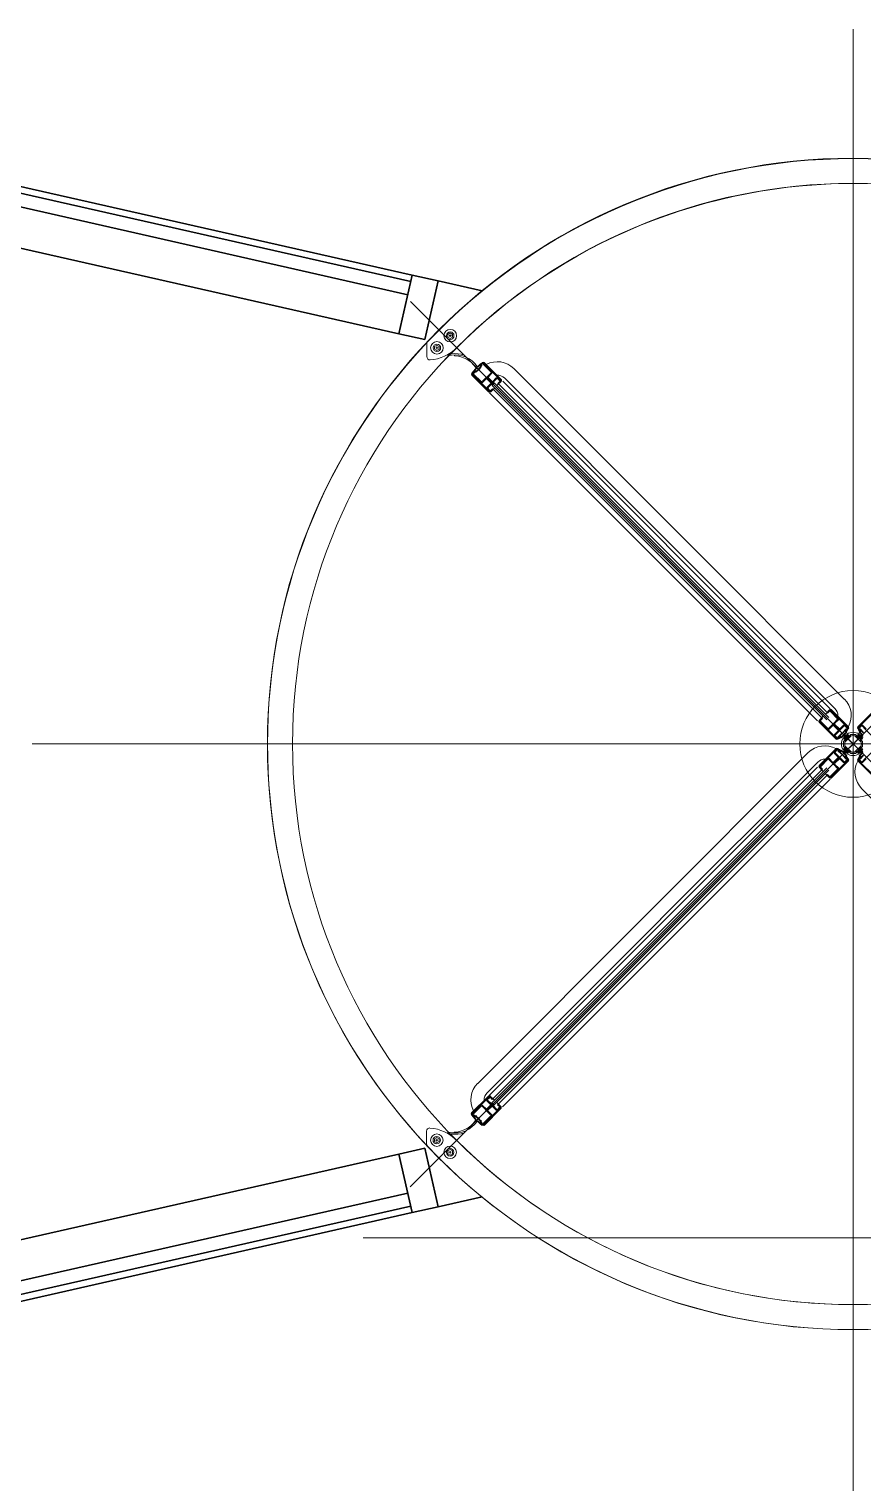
# Model space of a CAD drawing. Header units: inches. Extents: x -399 to 3145, y -842 to 1753.
# Drawn here: x 2395.3 to 2457.8, y -217.4 to -108.4 of the extents above; entities that cross this region are included whole.
import ezdxf

# ---------------------------------------------------------------- set-up
doc = ezdxf.new("R2010")
doc.units = ezdxf.units.IN
doc.header["$MEASUREMENT"] = 0
doc.linetypes.add('IMPORT-DGN Style 4 _2_', pattern=[256.963558, 128.401528, -64.200764, 0.160502, -64.200764])
for name, color, linetype, lineweight in [('Level 10', 7, 'Continuous', 9), ('Level 16', 7, 'Continuous', 9), ('Level 25', 7, 'Continuous', 9)]:
    doc.layers.add(name, color=color, linetype=linetype, lineweight=lineweight)

# ---------------------------------------------------------------- blocks, each defined once
blk = doc.blocks.new('1st-Floor-WCB_dwg_CEFAST-825243-Level 1')
at = {"layer": 'Level 25'}
for p, q in [((-0.55, 0), (0.55, 0)), ((0, -0.55), (0, 0.55))]:
    blk.add_line(p, q, dxfattribs=at)
at = {"layer": 'Level 25', "flags": 128}
blk.add_lwpolyline([(-0.62, -1.08), (0.62, -1.08), (1.25, 0), (0.62, 1.08), (-0.62, 1.08), (-1.25, 0)], close=True, dxfattribs=at)
at = {"layer": 'Level 25'}
for radius in [2.86, 1.71]:
    blk.add_circle((0, 0), radius, dxfattribs=at)
blk = doc.blocks.new('1st-Floor-WCB_dwg_CEFAST-825242-Level 1')
at = {"layer": 'Level 25'}
for p, q in [((-0.55, 0), (0.55, 0)), ((0, -0.55), (0, 0.55))]:
    blk.add_line(p, q, dxfattribs=at)
at = {"layer": 'Level 25', "flags": 128}
blk.add_lwpolyline([(-0.62, -1.08), (0.62, -1.08), (1.25, 0), (0.62, 1.08), (-0.62, 1.08), (-1.25, 0)], close=True, dxfattribs=at)
at = {"layer": 'Level 25'}
for radius in [2.86, 1.71]:
    blk.add_circle((0, 0), radius, dxfattribs=at)

msp = doc.modelspace()

# ---------------------------------------------------------------- linework, layer by layer
at = {"layer": 'Level 10', "color": 40, "linetype": 'IMPORT-DGN Style 4 _2_'}
msp.add_line((3062.67, -199), (-398.93, -199), dxfattribs=at)
at = {"layer": 'Level 16', "color": 50, "lineweight": 30}
for p, q in [((2347.52, -109.55), (2424.03, -126.86)), ((2347.19, -111.01), (2423.7, -128.33)), ((2347.41, -110.04), (2423.92, -127.35)), ((2346.53, -113.94), (2423.03, -131.25)), ((2423.03, -131.25), (2424.03, -126.86)), ((2425.98, -127.3), (2424.03, -126.86)), ((2424.98, -131.69), (2425.98, -127.3)), ((2425.98, -127.3), (2429.26, -128.05)), ((2423.03, -131.25), (2424.98, -131.69)), ((2346.53, -210.03), (2423.03, -192.72)), ((2423.03, -192.72), (2424.98, -192.28)), ((2423.03, -192.72), (2424.03, -197.11)), ((2424.98, -192.28), (2425.98, -196.67)), ((2347.19, -212.96), (2423.7, -195.64)), ((2425.98, -196.67), (2429.26, -195.92)), ((2347.41, -213.93), (2423.92, -196.62)), ((2347.52, -214.42), (2424.03, -197.11)), ((2425.98, -196.67), (2424.03, -197.11))]:
    msp.add_line(p, q, dxfattribs=at)
msp.add_arc((2425.22, -192.03), 0.11, 181.0039, 221.4332, dxfattribs=at)
at = {"layer": 'Level 25', "color": 2, "lineweight": 13}
for p, q in [((2457.07, -108.43), (2457.07, -221.86)), ((2456.95, -161.87), (2423.91, -128.83)), ((2456.79, -162.27), (2490.19, -128.87)), ((2426.79, -131.39), (2426.97, -131.39)), ((2426.88, -131.48), (2426.88, -131.3)), ((2425.12, -132.97), (2425.12, -131.96)), ((2428.82, -133.83), (2428.85, -133.86)), ((2428.92, -133.73), (2428.95, -133.76)), ((2428.94, -133.95), (2428.95, -133.96)), ((2429.36, -133.53), (2429.4, -133.49)), ((2429.36, -133.52), (2429.4, -133.49)), ((2429.37, -133.51), (2429.39, -133.48)), ((2429.37, -133.5), (2429.39, -133.48)), ((2429.37, -133.49), (2429.38, -133.48)), ((2429.38, -133.47), (2429.38, -133.47)), ((2429.42, -133.42), (2430.69, -134.69)), ((2444.64, -146.85), (2431.65, -133.87)), ((2428.49, -134.21), (2428.68, -134.02)), ((2428.5, -134.35), (2429.77, -135.62)), ((2428.55, -134.3), (2428.56, -134.29)), ((2428.55, -134.3), (2428.55, -134.3)), ((2428.56, -134.31), (2428.59, -134.29)), ((2428.56, -134.31), (2428.58, -134.29)), ((2428.57, -134.32), (2428.61, -134.28)), ((2428.57, -134.32), (2428.6, -134.28)), ((2428.94, -134.01), (2428.95, -134.02)), ((2429.92, -134.2), (2429.28, -134.84)), ((2429.58, -134.64), (2429.3, -134.91)), ((2429.54, -134.58), (2429.66, -134.46)), ((2429.56, -134.57), (2429.65, -134.48)), ((2429.57, -134.56), (2429.64, -134.5)), ((2429.59, -134.56), (2429.64, -134.51)), ((2429.6, -134.56), (2429.64, -134.52)), ((2429.6, -134.56), (2429.64, -134.53)), ((2429.61, -134.56), (2429.64, -134.53)), ((2429.62, -134.56), (2429.64, -134.54)), ((2429.92, -134.94), (2429.62, -134.64)), ((2429.63, -134.57), (2429.64, -134.55)), ((2429.63, -134.57), (2429.65, -134.55)), ((2429.64, -134.57), (2429.65, -134.56)), ((2429.92, -134.98), (2429.64, -135.25)), ((2429.65, -134.57), (2429.65, -134.57)), ((2429.65, -134.58), (2429.66, -134.57)), ((2429.66, -134.58), (2429.66, -134.58)), ((2429.66, -134.58), (2429.66, -134.58)), ((2429.67, -134.59), (2429.97, -134.89)), ((2429.67, -134.59), (2429.67, -134.59)), ((2429.69, -135.3), (2429.97, -135.02)), ((2429.72, -134.5), (2430, -134.22)), ((2430.02, -134.84), (2429.72, -134.54)), ((2430.33, -134.56), (2430.06, -134.84)), ((2455.26, -160.01), (2430.18, -134.94)), ((2430.56, -134.75), (2430.42, -134.61)), ((2430.69, -134.82), (2430.43, -135.09)), ((2430.47, -134.56), (2430.62, -134.71)), ((2455.07, -159.59), (2430.51, -135.04)), ((2430.57, -134.75), (2430.61, -134.7)), ((2430.58, -134.75), (2430.62, -134.71)), ((2430.59, -134.74), (2430.62, -134.71)), ((2430.6, -134.74), (2430.63, -134.72)), ((2430.62, -134.74), (2430.63, -134.72)), ((2430.63, -134.73), (2430.64, -134.73)), ((2430.64, -134.73), (2430.64, -134.73)), ((2430.81, -134.8), (2455.36, -159.35)), ((2443.93, -147.56), (2430.94, -134.57)), ((2429.69, -135.34), (2429.83, -135.48)), ((2429.79, -135.53), (2429.83, -135.48)), ((2429.79, -135.54), (2429.83, -135.5)), ((2429.79, -135.54), (2429.83, -135.51)), ((2429.8, -135.55), (2429.82, -135.52)), ((2429.8, -135.55), (2429.82, -135.53)), ((2429.81, -135.55), (2429.82, -135.54)), ((2429.81, -135.56), (2429.81, -135.56)), ((2429.81, -135.67), (2454.4, -160.25)), ((2429.9, -135.62), (2430.16, -135.35)), ((2455.09, -160.19), (2430.01, -135.12)), ((2430.11, -135.44), (2454.67, -159.99)), ((2456.41, -158.63), (2444.64, -146.85)), ((2455.71, -159.33), (2443.93, -147.56)), ((2454.52, -160.23), (2454.78, -159.97)), ((2455.31, -159.44), (2455.05, -159.7)), ((2455.39, -159.54), (2455.42, -159.51)), ((2455.39, -159.55), (2455.42, -159.52)), ((2455.4, -159.51), (2455.41, -159.5)), ((2455.4, -159.5), (2455.41, -159.5)), ((2455.4, -159.53), (2455.41, -159.51)), ((2456.72, -160.71), (2455.44, -159.44)), ((2457.42, -160.71), (2458.7, -159.44)), ((2455.79, -161.64), (2454.52, -160.37)), ((2454.58, -160.33), (2454.59, -160.32)), ((2454.58, -160.33), (2454.58, -160.32)), ((2454.59, -160.34), (2454.63, -160.31)), ((2454.59, -160.34), (2454.62, -160.31)), ((2454.59, -160.34), (2454.6, -160.32)), ((2454.6, -160.35), (2454.65, -160.3)), ((2454.6, -160.35), (2454.64, -160.31)), ((2455.27, -160.89), (2455.55, -160.6)), ((2455.52, -160.54), (2455.62, -160.44)), ((2455.53, -160.53), (2455.61, -160.45)), ((2455.55, -160.53), (2455.61, -160.47)), ((2455.56, -160.53), (2455.61, -160.48)), ((2455.56, -160.49), (2455.57, -160.49)), ((2455.57, -160.53), (2455.61, -160.49)), ((2455.57, -160.53), (2455.61, -160.49)), ((2455.58, -160.53), (2455.61, -160.5)), ((2455.59, -160.53), (2455.61, -160.51)), ((2455.94, -160.96), (2455.59, -160.61)), ((2455.6, -160.53), (2455.61, -160.52)), ((2455.6, -160.54), (2455.61, -160.52)), ((2455.61, -160.54), (2455.62, -160.53)), ((2455.64, -160.56), (2455.99, -160.91)), ((2455.67, -161.27), (2455.94, -161)), ((2456.08, -160.86), (2456.36, -160.58)), ((2456.41, -161.24), (2456.55, -161.1)), ((2456.45, -160.64), (2456.59, -160.78)), ((2456.59, -160.77), (2456.64, -160.73)), ((2456.6, -160.77), (2456.64, -160.73)), ((2456.62, -160.77), (2456.65, -160.74)), ((2456.63, -160.77), (2456.65, -160.74)), ((2456.64, -160.76), (2456.66, -160.75)), ((2456.65, -160.76), (2456.66, -160.75)), ((2457.49, -160.76), (2457.48, -160.75)), ((2457.5, -160.76), (2457.48, -160.75)), ((2457.51, -160.77), (2457.49, -160.74)), ((2457.52, -160.77), (2457.49, -160.74)), ((2457.55, -160.77), (2457.5, -160.73)), ((2457.54, -160.77), (2457.5, -160.73)), ((2457.69, -160.64), (2457.55, -160.78)), ((2457.73, -161.24), (2457.59, -161.1)), ((2458.06, -160.86), (2457.78, -160.58)), ((2514.96, -161.99), (2395.56, -161.99)), ((2456.95, -162.1), (2423.88, -195.17)), ((2455.81, -161.56), (2455.86, -161.51)), ((2455.81, -161.56), (2455.86, -161.51)), ((2455.81, -161.56), (2455.85, -161.52)), ((2455.82, -161.57), (2455.85, -161.54)), ((2455.82, -161.57), (2455.85, -161.55)), ((2455.83, -161.58), (2455.84, -161.56)), ((2455.83, -161.58), (2455.84, -161.57)), ((2455.92, -161.64), (2456.11, -161.45)), ((2456.09, -161.37), (2456.23, -161.23)), ((2456.32, -161.33), (2456.33, -161.34)), ((2456.32, -161.38), (2456.33, -161.4)), ((2456.43, -161.25), (2456.33, -161.35)), ((2456.41, -161.24), (2456.43, -161.25)), ((2456.93, -161.38), (2456.46, -161.85)), ((2456.93, -162.59), (2456.46, -162.12)), ((2456.47, -161.24), (2456.48, -161.25)), ((2456.79, -161.7), (2490.22, -195.13)), ((2457.21, -161.38), (2457.68, -161.85)), ((2457.21, -162.59), (2457.68, -162.12)), ((2457.67, -161.24), (2457.66, -161.25)), ((2457.73, -161.24), (2457.71, -161.25)), ((2457.71, -161.25), (2457.8, -161.35)), ((2453.71, -162.64), (2441.94, -174.42)), ((2454.42, -163.35), (2442.64, -175.12)), ((2455.79, -162.33), (2454.52, -163.6)), ((2455.27, -163.08), (2455.55, -163.37)), ((2456.72, -163.26), (2455.44, -164.53)), ((2455.94, -163.01), (2455.59, -163.36)), ((2455.64, -163.41), (2455.99, -163.06)), ((2455.67, -162.7), (2455.94, -162.97)), ((2455.81, -162.41), (2455.86, -162.46)), ((2455.81, -162.41), (2455.85, -162.45)), ((2455.81, -162.41), (2455.86, -162.46)), ((2455.82, -162.4), (2455.85, -162.44)), ((2455.82, -162.4), (2455.85, -162.42)), ((2455.83, -162.39), (2455.84, -162.4)), ((2455.83, -162.4), (2455.84, -162.41)), ((2455.92, -162.33), (2456.11, -162.52)), ((2456.08, -163.11), (2456.36, -163.39)), ((2456.09, -162.6), (2456.23, -162.74)), ((2456.32, -162.59), (2456.33, -162.57)), ((2456.32, -162.64), (2456.33, -162.63)), ((2456.43, -162.72), (2456.33, -162.63)), ((2456.41, -162.73), (2456.43, -162.72)), ((2456.41, -162.73), (2456.55, -162.87)), ((2456.45, -163.33), (2456.59, -163.19)), ((2456.47, -162.73), (2456.48, -162.72)), ((2456.59, -163.2), (2456.64, -163.24)), ((2456.6, -163.2), (2456.64, -163.24)), ((2456.62, -163.2), (2456.65, -163.23)), ((2456.63, -163.21), (2456.65, -163.23)), ((2456.64, -163.21), (2456.66, -163.22)), ((2456.65, -163.21), (2456.66, -163.22)), ((2457.42, -163.26), (2458.7, -164.53)), ((2457.49, -163.21), (2457.48, -163.22)), ((2457.5, -163.21), (2457.48, -163.22)), ((2457.52, -163.2), (2457.49, -163.23)), ((2457.51, -163.21), (2457.49, -163.23)), ((2457.55, -163.2), (2457.5, -163.24)), ((2457.54, -163.2), (2457.5, -163.24)), ((2457.69, -163.33), (2457.55, -163.19)), ((2457.73, -162.73), (2457.59, -162.87)), ((2457.67, -162.73), (2457.66, -162.72)), ((2457.71, -162.72), (2457.8, -162.63)), ((2457.73, -162.73), (2457.71, -162.72)), ((2458.06, -163.11), (2457.78, -163.39)), ((2429.79, -188.32), (2454.4, -163.72)), ((2455.09, -163.79), (2429.99, -188.87)), ((2430.09, -188.55), (2454.67, -163.98)), ((2455.26, -163.96), (2430.17, -189.04)), ((2455.07, -164.38), (2430.49, -188.95)), ((2454.52, -163.74), (2454.78, -164)), ((2454.58, -163.64), (2454.59, -163.65)), ((2454.58, -163.64), (2454.58, -163.65)), ((2454.59, -163.63), (2454.63, -163.66)), ((2454.59, -163.63), (2454.62, -163.66)), ((2454.59, -163.64), (2454.6, -163.65)), ((2454.6, -163.62), (2454.65, -163.67)), ((2454.6, -163.62), (2454.64, -163.66)), ((2455.31, -164.53), (2455.05, -164.27)), ((2455.39, -164.42), (2455.42, -164.45)), ((2455.39, -164.43), (2455.42, -164.46)), ((2455.4, -164.44), (2455.41, -164.46)), ((2455.4, -164.46), (2455.41, -164.47)), ((2455.4, -164.47), (2455.41, -164.47)), ((2455.52, -163.43), (2455.62, -163.53)), ((2455.53, -163.44), (2455.61, -163.52)), ((2455.55, -163.44), (2455.61, -163.5)), ((2455.56, -163.44), (2455.61, -163.49)), ((2455.56, -163.49), (2455.57, -163.48)), ((2455.57, -163.44), (2455.61, -163.48)), ((2455.57, -163.44), (2455.61, -163.48)), ((2455.58, -163.44), (2455.61, -163.47)), ((2455.59, -163.44), (2455.61, -163.46)), ((2455.6, -163.44), (2455.61, -163.45)), ((2455.6, -163.44), (2455.61, -163.45)), ((2455.61, -163.43), (2455.62, -163.44)), ((2430.79, -189.18), (2455.36, -164.62)), ((2457.73, -165.35), (2469.5, -177.12)), ((2441.94, -174.42), (2428.94, -187.42)), ((2442.65, -175.12), (2429.64, -188.13)), ((2428.48, -189.64), (2429.75, -188.37)), ((2429.77, -188.45), (2429.82, -188.5)), ((2429.78, -188.44), (2429.81, -188.48)), ((2429.78, -188.44), (2429.81, -188.47)), ((2429.78, -188.45), (2429.82, -188.49)), ((2429.79, -188.43), (2429.8, -188.44)), ((2429.79, -188.44), (2429.81, -188.45)), ((2429.8, -188.43), (2429.8, -188.43)), ((2429.88, -188.37), (2430.15, -188.63)), ((2429.9, -189.79), (2429.26, -189.14)), ((2429.56, -189.34), (2429.29, -189.07)), ((2429.41, -190.57), (2430.68, -189.3)), ((2429.53, -189.41), (2429.64, -189.52)), ((2429.55, -189.42), (2429.63, -189.5)), ((2429.56, -189.42), (2429.63, -189.49)), ((2429.57, -189.42), (2429.63, -189.48)), ((2429.58, -189.42), (2429.63, -189.47)), ((2429.59, -189.42), (2429.63, -189.46)), ((2429.6, -189.42), (2429.63, -189.45)), ((2429.9, -189.05), (2429.61, -189.34)), ((2429.61, -189.42), (2429.63, -189.44)), ((2429.61, -189.42), (2429.63, -189.44)), ((2429.62, -189.42), (2429.63, -189.43)), ((2429.9, -189.01), (2429.63, -188.73)), ((2429.63, -189.41), (2429.64, -189.42)), ((2429.63, -189.42), (2429.63, -189.42)), ((2429.64, -189.41), (2429.64, -189.41)), ((2429.64, -189.41), (2429.64, -189.41)), ((2429.65, -189.4), (2429.96, -189.09)), ((2429.65, -189.4), (2429.65, -189.4)), ((2429.65, -189.4), (2429.65, -189.4)), ((2429.68, -188.64), (2429.82, -188.5)), ((2429.68, -188.68), (2429.96, -188.96)), ((2430, -189.15), (2429.7, -189.44)), ((2429.7, -189.49), (2429.98, -189.76)), ((2430.32, -189.42), (2430.04, -189.15)), ((2430.55, -189.23), (2430.41, -189.37)), ((2430.68, -189.16), (2430.42, -188.9)), ((2430.45, -189.43), (2430.6, -189.27)), ((2430.55, -189.24), (2430.6, -189.28)), ((2430.57, -189.24), (2430.6, -189.28)), ((2430.58, -189.24), (2430.61, -189.27)), ((2430.59, -189.25), (2430.61, -189.27)), ((2430.6, -189.25), (2430.62, -189.26)), ((2430.61, -189.25), (2430.62, -189.26)), ((2430.63, -189.25), (2430.63, -189.26)), ((2428.48, -189.77), (2428.67, -189.96)), ((2428.53, -189.69), (2428.54, -189.69)), ((2428.54, -189.68), (2428.56, -189.69)), ((2428.54, -189.68), (2428.55, -189.69)), ((2428.55, -189.67), (2428.59, -189.7)), ((2428.55, -189.67), (2428.57, -189.7)), ((2428.56, -189.66), (2428.6, -189.71)), ((2428.8, -190.15), (2428.83, -190.12)), ((2428.91, -190.25), (2428.94, -190.22)), ((2428.93, -189.98), (2428.94, -189.97)), ((2428.93, -190.04), (2428.94, -190.02)), ((2429.34, -190.45), (2429.39, -190.49)), ((2429.35, -190.46), (2429.38, -190.5)), ((2429.35, -190.48), (2429.38, -190.5)), ((2429.35, -190.49), (2429.37, -190.51)), ((2429.36, -190.5), (2429.37, -190.51)), ((2429.36, -190.51), (2429.36, -190.51)), ((2425.11, -191.01), (2425.11, -192.03)), ((2426.78, -192.59), (2426.96, -192.59)), ((2426.87, -192.5), (2426.87, -192.68))]:
    msp.add_line(p, q, dxfattribs=at)
at = {"layer": 'Level 25', "color": 2, "lineweight": 13, "flags": 128}
for points in [[(2427.94, -132.96), (2427.95, -132.85), (2427.71, -132.79), (2427.47, -132.75), (2427.23, -132.74), (2426.98, -132.77), (2426.72, -132.83), (2426.71, -132.92), (2426.98, -132.86), (2427.25, -132.84), (2427.53, -132.86), (2427.79, -132.91), (2428.05, -133.01), (2428.3, -133.13), (2428.52, -133.29), (2428.72, -133.48), (2428.92, -133.73), (2429.18, -133.48), (2429.2, -133.5)], [(2428.81, -133.82), (2428.62, -133.58), (2428.44, -133.39), (2428.23, -133.23), (2428, -133.1), (2427.75, -133), (2427.49, -132.94), (2427.23, -132.91), (2427.19, -132.9), (2427.19, -132.86), (2427.21, -132.85)], [(2428.58, -134.12), (2428.56, -134.1), (2428.82, -133.83)], [(2428.94, -133.95), (2428.8, -134.09), (2428.71, -134), (2428.85, -133.86)], [(2428.95, -134.02), (2429.1, -133.88), (2429.09, -133.86), (2429.22, -133.72), (2429.18, -133.68), (2429.28, -133.58), (2429.25, -133.55)], [(2428.95, -133.76), (2429.08, -133.63), (2429.17, -133.72), (2429.03, -133.86), (2429.04, -133.87), (2428.95, -133.96)], [(2429.29, -133.42), (2429.1, -133.6), (2429.15, -133.65), (2429.33, -133.47)], [(2429.94, -134.13), (2429.36, -133.55), (2429.38, -133.47), (2430.64, -134.73), (2430.56, -134.75), (2430.61, -134.71)], [(2429.36, -133.55), (2429.4, -133.5), (2429.36, -133.55)], [(2428.55, -134.26), (2428.73, -134.07), (2428.68, -134.02)], [(2429.21, -134.86), (2428.63, -134.28), (2428.55, -134.3), (2429.81, -135.56), (2429.83, -135.48), (2429.78, -135.53)], [(2428.63, -134.28), (2428.58, -134.33), (2428.63, -134.28)], [(2428.63, -134.17), (2428.66, -134.2), (2428.76, -134.1), (2428.8, -134.14), (2428.94, -134)], [(2430.12, -134.87), (2430.01, -135.11), (2430.19, -134.94), (2429.95, -135.05)], [(2429.97, -135.03), (2430.1, -134.89), (2430.38, -134.61)], [(2430.09, -134.9), (2429.98, -135.01), (2430.07, -134.91), (2429.99, -135), (2430.06, -134.91), (2429.99, -134.99), (2430.05, -134.92), (2429.99, -134.97), (2430.03, -134.92), (2429.99, -134.96), (2430.02, -134.92), (2430, -134.94), (2430.01, -134.92), (2429.99, -134.93), (2430, -134.91), (2429.99, -134.92), (2429.99, -134.91), (2429.99, -134.91), (2429.98, -134.9), (2429.98, -134.9)], [(2430.5, -135.02), (2430.45, -134.97), (2430.64, -134.78)], [(2429.85, -135.56), (2430.05, -135.37), (2430.1, -135.42)], [(2454.72, -160.03), (2454.77, -160.08), (2454.57, -160.28)], [(2455.36, -159.49), (2455.16, -159.69), (2455.11, -159.64)], [(2455.4, -159.49), (2455.38, -159.57), (2455.91, -160.1)], [(2455.38, -159.57), (2455.43, -159.52), (2455.39, -159.56)], [(2456.64, -160.73), (2456.59, -160.78), (2456.66, -160.76), (2455.4, -159.49)], [(2458.74, -159.49), (2457.48, -160.76), (2457.55, -160.78), (2457.5, -160.73)], [(2455.84, -161.58), (2454.57, -160.32), (2454.65, -160.3), (2455.18, -160.83)], [(2455.91, -160.14), (2455.64, -160.42), (2455.22, -160.83)], [(2456.04, -160.86), (2455.71, -160.53), (2455.69, -160.49), (2455.71, -160.44), (2455.97, -160.19)], [(2455.72, -161.32), (2455.99, -161.05), (2456.13, -160.91), (2456.4, -160.64)], [(2455.96, -161.5), (2455.93, -161.47), (2456.2, -161.21), (2456.23, -161.23)], [(2456.11, -160.92), (2456, -161.04), (2456.1, -160.93), (2456.01, -161.02), (2456.1, -160.94), (2456.01, -161.01), (2456.09, -160.94), (2456.02, -161), (2456.08, -160.94), (2456.02, -160.99), (2456.07, -160.94), (2456.02, -160.98), (2456.06, -160.94), (2456.02, -160.97), (2456.04, -160.94), (2456.02, -160.96), (2456.04, -160.94), (2456.02, -160.95), (2456.03, -160.94), (2456.02, -160.94), (2456.02, -160.93), (2456.01, -160.93), (2456.01, -160.93), (2456, -160.93)], [(2456.55, -161.1), (2456.45, -161.01), (2456.32, -161.15), (2456.29, -161.12), (2456.55, -160.85), (2456.58, -160.88)], [(2456.47, -161.24), (2456.61, -161.1), (2456.56, -161.05), (2456.66, -160.95), (2456.63, -160.93)], [(2456.66, -160.8), (2456.48, -160.98), (2456.53, -161.03), (2456.72, -160.84)], [(2457.42, -160.84), (2457.61, -161.03), (2457.66, -160.98), (2457.48, -160.8)], [(2457.67, -161.24), (2457.53, -161.1), (2457.58, -161.05), (2457.48, -160.95), (2457.51, -160.93)], [(2457.59, -161.1), (2457.69, -161.01), (2457.82, -161.15), (2457.85, -161.12), (2457.59, -160.85), (2457.56, -160.88)], [(2457.74, -160.64), (2458.01, -160.91), (2458.15, -161.05), (2458.42, -161.32)], [(2455.72, -161.37), (2455.86, -161.51), (2455.84, -161.58)], [(2456.11, -161.45), (2456.06, -161.4), (2455.88, -161.58)], [(2456.01, -161.55), (2456.04, -161.58), (2456.14, -161.48), (2456.18, -161.52), (2456.32, -161.38)], [(2456.09, -161.37), (2456.18, -161.47), (2456.32, -161.33)], [(2456.57, -161.49), (2456.45, -161.62), (2456.41, -161.63), (2456.38, -161.62), (2456.36, -161.59), (2456.38, -161.62), (2456.36, -161.59), (2456.36, -161.53), (2456.35, -161.51), (2456.33, -161.52), (2456.35, -161.51), (2456.36, -161.53), (2456.36, -161.59), (2456.36, -161.53), (2456.35, -161.51)], [(2456.35, -161.51), (2456.33, -161.52), (2456.35, -161.51), (2456.36, -161.53), (2456.36, -161.59), (2456.38, -161.62), (2456.41, -161.63), (2456.45, -161.62), (2456.57, -161.49), (2456.45, -161.62), (2456.41, -161.63), (2456.38, -161.62), (2456.41, -161.63)], [(2456.41, -161.63), (2456.45, -161.62), (2456.57, -161.49), (2456.7, -161.36), (2456.72, -161.33), (2456.7, -161.29), (2456.67, -161.28), (2456.7, -161.29)], [(2456.42, -161.31), (2456.46, -161.37), (2456.52, -161.41), (2456.59, -161.43), (2456.52, -161.41), (2456.46, -161.37), (2456.42, -161.31)], [(2456.7, -161.29), (2456.72, -161.33), (2456.7, -161.36), (2456.57, -161.49)], [(2455.84, -162.39), (2454.57, -163.65), (2454.65, -163.67), (2455.18, -163.14)], [(2455.91, -163.83), (2455.64, -163.55), (2455.22, -163.14)], [(2456.64, -163.24), (2456.59, -163.19), (2456.66, -163.22), (2455.4, -164.48)], [(2456.04, -163.11), (2455.71, -163.44), (2455.69, -163.48), (2455.71, -163.53), (2455.97, -163.78)], [(2455.72, -162.6), (2455.86, -162.46), (2455.84, -162.39)], [(2455.72, -162.65), (2455.99, -162.92), (2456.13, -163.06), (2456.4, -163.33)], [(2456.11, -162.52), (2456.06, -162.57), (2455.88, -162.39)], [(2455.96, -162.47), (2455.93, -162.5), (2456.2, -162.76), (2456.23, -162.74)], [(2456.11, -163.05), (2456, -162.94), (2456.1, -163.04), (2456.01, -162.95), (2456.1, -163.04), (2456.01, -162.96), (2456.09, -163.04), (2456.02, -162.97), (2456.08, -163.03), (2456.02, -162.98), (2456.07, -163.03), (2456.02, -162.99), (2456.06, -163.03), (2456.02, -163), (2456.04, -163.03), (2456.02, -163.01), (2456.04, -163.03), (2456.02, -163.02), (2456.03, -163.03), (2456.02, -163.03), (2456.02, -163.04), (2456.01, -163.04), (2456.01, -163.04), (2456, -163.05)], [(2456.01, -162.42), (2456.04, -162.4), (2456.14, -162.49), (2456.18, -162.45), (2456.32, -162.59)], [(2456.09, -162.6), (2456.18, -162.5), (2456.32, -162.64)], [(2456.55, -162.87), (2456.45, -162.96), (2456.32, -162.83), (2456.29, -162.85), (2456.55, -163.12), (2456.58, -163.09)], [(2456.42, -162.66), (2456.46, -162.6), (2456.52, -162.56), (2456.59, -162.54), (2456.52, -162.56), (2456.46, -162.6), (2456.42, -162.66)], [(2456.47, -162.73), (2456.61, -162.87), (2456.56, -162.92), (2456.66, -163.02), (2456.63, -163.04)], [(2456.66, -163.17), (2456.48, -162.99), (2456.53, -162.94), (2456.72, -163.13)], [(2457.42, -163.13), (2457.61, -162.94), (2457.66, -162.99), (2457.48, -163.17)], [(2457.67, -162.73), (2457.53, -162.87), (2457.58, -162.92), (2457.48, -163.02), (2457.51, -163.04)], [(2458.74, -164.48), (2457.48, -163.22), (2457.55, -163.19), (2457.5, -163.24)], [(2457.72, -162.66), (2457.68, -162.6), (2457.62, -162.56), (2457.55, -162.54), (2457.62, -162.56), (2457.68, -162.6), (2457.72, -162.66)], [(2457.59, -162.87), (2457.69, -162.96), (2457.82, -162.83), (2457.85, -162.85), (2457.59, -163.12), (2457.56, -163.09)], [(2457.74, -163.33), (2458.01, -163.06), (2458.15, -162.92), (2458.42, -162.65)], [(2454.72, -163.94), (2454.77, -163.89), (2454.57, -163.69)], [(2455.36, -164.48), (2455.16, -164.28), (2455.11, -164.33)], [(2455.4, -164.48), (2455.38, -164.4), (2455.91, -163.87)], [(2455.38, -164.4), (2455.43, -164.45), (2455.39, -164.41)], [(2429.2, -189.12), (2428.61, -189.71), (2428.53, -189.69), (2429.8, -188.42), (2429.82, -188.5), (2429.77, -188.45)], [(2429.84, -188.42), (2430.03, -188.62), (2430.08, -188.57)], [(2429.93, -189.85), (2429.34, -190.44), (2429.36, -190.52), (2430.63, -189.25), (2430.55, -189.23), (2430.6, -189.28)], [(2430.11, -189.12), (2430, -188.87), (2430.18, -189.05), (2429.93, -188.94)], [(2429.95, -188.96), (2430.09, -189.09), (2430.37, -189.37)], [(2430.07, -189.08), (2429.97, -188.97), (2430.06, -189.08), (2429.97, -188.99), (2430.05, -189.07), (2429.97, -189), (2430.03, -189.07), (2429.98, -189.01), (2430.02, -189.07), (2429.98, -189.03), (2430.01, -189.07), (2429.98, -189.04), (2430, -189.07), (2429.98, -189.06), (2429.99, -189.07), (2429.98, -189.07), (2429.98, -189.08), (2429.97, -189.08), (2429.97, -189.08), (2429.97, -189.08)], [(2430.48, -188.97), (2430.43, -189.02), (2430.63, -189.21)], [(2427.93, -191.02), (2427.94, -191.13), (2427.7, -191.2), (2427.46, -191.23), (2427.21, -191.24), (2426.97, -191.22), (2426.7, -191.16), (2426.7, -191.06), (2426.96, -191.12), (2427.24, -191.14), (2427.51, -191.13), (2427.78, -191.07), (2428.04, -190.98), (2428.28, -190.85), (2428.5, -190.69), (2428.7, -190.5), (2428.91, -190.25), (2429.16, -190.51), (2429.19, -190.48)], [(2428.8, -190.16), (2428.61, -190.41), (2428.42, -190.6), (2428.21, -190.76), (2427.98, -190.89), (2427.73, -190.99), (2427.48, -191.05), (2427.21, -191.07), (2427.18, -191.09), (2427.17, -191.12), (2427.2, -191.14)], [(2428.53, -189.73), (2428.72, -189.91), (2428.67, -189.96)], [(2428.57, -189.86), (2428.54, -189.89), (2428.8, -190.15)], [(2428.61, -189.71), (2428.56, -189.66), (2428.61, -189.71)], [(2428.62, -189.81), (2428.65, -189.79), (2428.74, -189.88), (2428.79, -189.84), (2428.92, -189.98)], [(2428.92, -190.04), (2428.79, -189.9), (2428.7, -189.99), (2428.83, -190.12)], [(2428.94, -189.97), (2429.08, -190.11), (2429.07, -190.12), (2429.21, -190.26), (2429.17, -190.31), (2429.26, -190.41), (2429.24, -190.43)], [(2428.94, -190.22), (2429.06, -190.35), (2429.15, -190.26), (2429.01, -190.12), (2429.03, -190.11), (2428.94, -190.02)], [(2429.27, -190.57), (2429.09, -190.38), (2429.14, -190.34), (2429.32, -190.52)], [(2429.34, -190.44), (2429.39, -190.49), (2429.34, -190.44)]]:
    msp.add_lwpolyline(points, dxfattribs=at)
for points in [[(2456.33, -161.4), (2456.48, -161.25)], [(2456.45, -161.48), (2456.47, -161.56), (2456.45, -161.48), (2456.4, -161.43), (2456.34, -161.39), (2456.4, -161.43)], [(2456.34, -161.39), (2456.41, -161.43), (2456.45, -161.48), (2456.47, -161.55), (2456.45, -161.48), (2456.41, -161.43)], [(2456.36, -161.81), (2456.62, -161.54), (2456.89, -161.27), (2456.36, -161.81), (2456.36, -162.17), (2456.36, -161.81), (2456.36, -162.17), (2456.89, -162.7), (2456.62, -162.43), (2456.36, -162.17)], [(2457.25, -161.27), (2456.89, -161.27), (2456.36, -161.81), (2456.62, -161.54), (2456.89, -161.27), (2457.25, -161.27), (2457.78, -161.81), (2457.52, -161.54), (2457.25, -161.27), (2456.89, -161.27)], [(2456.46, -161.47), (2456.48, -161.54), (2456.46, -161.47), (2456.42, -161.41), (2456.36, -161.37), (2456.42, -161.41)], [(2456.36, -161.37), (2456.42, -161.41), (2456.46, -161.47), (2456.48, -161.54), (2456.46, -161.47), (2456.42, -161.41)], [(2456.89, -162.7), (2457.25, -162.7), (2457.52, -162.43), (2457.78, -162.17), (2457.25, -162.7), (2456.89, -162.7), (2457.25, -162.7), (2456.89, -162.7), (2456.62, -162.43), (2456.36, -162.17)], [(2456.48, -161.45), (2456.5, -161.52), (2456.48, -161.45), (2456.44, -161.39), (2456.38, -161.35), (2456.44, -161.39)], [(2456.38, -161.35), (2456.44, -161.39), (2456.48, -161.45), (2456.5, -161.52), (2456.48, -161.45), (2456.44, -161.39)], [(2456.62, -161.32), (2456.57, -161.36), (2456.62, -161.32), (2456.65, -161.31), (2456.67, -161.33), (2456.66, -161.36), (2456.55, -161.47), (2456.44, -161.58), (2456.41, -161.59), (2456.39, -161.56), (2456.4, -161.53), (2456.45, -161.49), (2456.4, -161.53), (2456.39, -161.56), (2456.41, -161.59), (2456.44, -161.58), (2456.55, -161.47), (2456.66, -161.36), (2456.67, -161.33), (2456.65, -161.31)], [(2456.46, -161.37), (2456.5, -161.43), (2456.52, -161.5), (2456.5, -161.43), (2456.46, -161.37), (2456.39, -161.34)], [(2456.39, -161.34), (2456.46, -161.37), (2456.5, -161.43), (2456.52, -161.5), (2456.5, -161.43), (2456.46, -161.37)], [(2456.4, -161.53), (2456.39, -161.56), (2456.41, -161.59), (2456.44, -161.58), (2456.55, -161.47), (2456.44, -161.58), (2456.41, -161.59), (2456.39, -161.56)], [(2456.45, -161.49), (2456.4, -161.53)], [(2456.46, -161.37), (2456.52, -161.42), (2456.59, -161.43), (2456.52, -161.42), (2456.46, -161.37), (2456.42, -161.31)], [(2456.47, -161.36), (2456.53, -161.4), (2456.6, -161.42), (2456.53, -161.4), (2456.47, -161.36), (2456.44, -161.29)], [(2456.44, -161.29), (2456.47, -161.36), (2456.53, -161.4), (2456.6, -161.42), (2456.53, -161.4), (2456.47, -161.36)], [(2456.49, -161.34), (2456.55, -161.38), (2456.62, -161.4), (2456.55, -161.38), (2456.49, -161.34), (2456.46, -161.27)], [(2456.46, -161.27), (2456.5, -161.34), (2456.55, -161.38), (2456.63, -161.4), (2456.55, -161.38), (2456.5, -161.34)], [(2456.51, -161.32), (2456.57, -161.36), (2456.64, -161.38), (2456.57, -161.36), (2456.51, -161.32), (2456.47, -161.26)], [(2456.47, -161.26), (2456.51, -161.32), (2456.57, -161.36), (2456.64, -161.38), (2456.57, -161.36), (2456.51, -161.32)], [(2456.62, -161.31), (2456.65, -161.31), (2456.67, -161.33), (2456.66, -161.36), (2456.55, -161.47), (2456.66, -161.36), (2456.67, -161.33), (2456.65, -161.31)], [(2456.72, -161.33), (2456.7, -161.29), (2456.67, -161.28), (2456.61, -161.27), (2456.6, -161.26), (2456.61, -161.27), (2456.67, -161.28), (2456.7, -161.29), (2456.72, -161.33), (2456.7, -161.36), (2456.57, -161.49), (2456.7, -161.36)], [(2456.57, -161.36), (2456.62, -161.31)], [(2456.57, -161.48), (2456.94, -161.86), (2456.57, -161.48), (2456.94, -161.86)], [(2456.57, -162.49), (2456.94, -162.11), (2456.57, -162.49), (2456.94, -162.11)], [(2456.6, -161.26), (2456.61, -161.24), (2456.6, -161.26), (2456.61, -161.27), (2456.67, -161.28), (2456.61, -161.27), (2456.6, -161.26), (2456.61, -161.24)], [(2457.13, -161.92), (2457.01, -162.05), (2457.13, -161.92), (2457.01, -162.05)], [(2457.13, -162.05), (2457.01, -161.92), (2457.13, -162.05), (2457.01, -161.92)], [(2457.57, -161.48), (2457.2, -161.86), (2457.57, -161.48), (2457.2, -161.86)], [(2457.57, -162.49), (2457.2, -162.11), (2457.57, -162.49), (2457.2, -162.11)], [(2457.78, -161.81), (2457.25, -161.27), (2457.52, -161.54), (2457.78, -161.81), (2457.78, -162.17)], [(2457.78, -162.17), (2457.25, -162.7), (2457.52, -162.43), (2457.78, -162.17), (2457.78, -161.81)], [(2457.76, -161.62), (2457.78, -161.59), (2457.76, -161.62), (2457.73, -161.63), (2457.69, -161.62), (2457.56, -161.49), (2457.44, -161.36), (2457.42, -161.33), (2457.43, -161.29), (2457.47, -161.28), (2457.43, -161.29), (2457.42, -161.33), (2457.44, -161.36), (2457.42, -161.33), (2457.43, -161.29), (2457.47, -161.28), (2457.53, -161.27), (2457.47, -161.28), (2457.53, -161.27), (2457.54, -161.26), (2457.53, -161.27), (2457.54, -161.26), (2457.53, -161.24), (2457.54, -161.26), (2457.53, -161.24), (2457.54, -161.26), (2457.53, -161.27), (2457.47, -161.28), (2457.43, -161.29), (2457.42, -161.33), (2457.44, -161.36), (2457.56, -161.49), (2457.69, -161.62), (2457.73, -161.63), (2457.69, -161.62), (2457.56, -161.49), (2457.44, -161.36), (2457.56, -161.49), (2457.69, -161.62), (2457.73, -161.63)], [(2457.47, -161.33), (2457.49, -161.31), (2457.52, -161.31), (2457.49, -161.31), (2457.47, -161.33), (2457.48, -161.36), (2457.59, -161.47), (2457.48, -161.36)], [(2457.48, -161.36), (2457.47, -161.33), (2457.49, -161.31), (2457.52, -161.32), (2457.57, -161.36), (2457.52, -161.32), (2457.49, -161.31), (2457.47, -161.33), (2457.48, -161.36), (2457.59, -161.47), (2457.7, -161.58), (2457.73, -161.59), (2457.75, -161.56), (2457.74, -161.53), (2457.69, -161.49), (2457.74, -161.53), (2457.75, -161.56), (2457.73, -161.59), (2457.7, -161.58), (2457.59, -161.47)], [(2457.63, -161.32), (2457.57, -161.36), (2457.5, -161.38), (2457.57, -161.36), (2457.63, -161.32), (2457.67, -161.26)], [(2457.67, -161.26), (2457.63, -161.32), (2457.57, -161.36), (2457.5, -161.38), (2457.57, -161.36), (2457.63, -161.32)], [(2457.64, -161.34), (2457.59, -161.38), (2457.51, -161.4), (2457.59, -161.38), (2457.64, -161.34), (2457.68, -161.27)], [(2457.68, -161.27), (2457.65, -161.34), (2457.59, -161.38), (2457.52, -161.4), (2457.59, -161.38), (2457.65, -161.34)], [(2457.57, -161.36), (2457.52, -161.31)], [(2457.67, -161.36), (2457.61, -161.4), (2457.53, -161.42), (2457.61, -161.4), (2457.67, -161.36), (2457.7, -161.29)], [(2457.7, -161.29), (2457.67, -161.36), (2457.61, -161.4), (2457.54, -161.42), (2457.61, -161.4), (2457.67, -161.36)], [(2457.68, -161.37), (2457.62, -161.41), (2457.55, -161.43), (2457.62, -161.41), (2457.68, -161.37), (2457.72, -161.31)], [(2457.72, -161.31), (2457.68, -161.37), (2457.62, -161.42), (2457.55, -161.43), (2457.62, -161.42), (2457.68, -161.37)], [(2457.74, -161.53), (2457.75, -161.56), (2457.73, -161.59), (2457.7, -161.58), (2457.59, -161.47), (2457.7, -161.58), (2457.73, -161.59), (2457.75, -161.56)], [(2457.68, -161.37), (2457.64, -161.43), (2457.62, -161.5), (2457.64, -161.43), (2457.68, -161.37), (2457.75, -161.34)], [(2457.74, -161.34), (2457.68, -161.37), (2457.64, -161.43), (2457.62, -161.5), (2457.64, -161.43), (2457.68, -161.37)], [(2457.65, -161.45), (2457.64, -161.52), (2457.65, -161.45), (2457.7, -161.39), (2457.76, -161.35), (2457.7, -161.39)], [(2457.76, -161.35), (2457.7, -161.39), (2457.66, -161.45), (2457.64, -161.52), (2457.66, -161.45), (2457.7, -161.39)], [(2457.81, -161.4), (2457.66, -161.25)], [(2457.68, -161.47), (2457.66, -161.54), (2457.68, -161.47), (2457.72, -161.41), (2457.78, -161.37), (2457.72, -161.41)], [(2457.78, -161.37), (2457.72, -161.41), (2457.68, -161.47), (2457.66, -161.54), (2457.68, -161.47), (2457.72, -161.41)], [(2457.69, -161.48), (2457.67, -161.55), (2457.69, -161.48), (2457.73, -161.43), (2457.8, -161.39), (2457.73, -161.43)], [(2457.8, -161.39), (2457.74, -161.43), (2457.69, -161.48), (2457.67, -161.56), (2457.69, -161.48), (2457.74, -161.43)], [(2457.69, -161.49), (2457.74, -161.53)], [(2457.78, -161.59), (2457.78, -161.53), (2457.79, -161.51), (2457.78, -161.53), (2457.78, -161.59), (2457.78, -161.53), (2457.79, -161.51), (2457.81, -161.52), (2457.79, -161.51), (2457.81, -161.52), (2457.79, -161.51), (2457.78, -161.53), (2457.78, -161.59), (2457.76, -161.62), (2457.73, -161.63), (2457.76, -161.62)], [(2456.38, -162.35), (2456.41, -162.34), (2456.38, -162.35), (2456.36, -162.38), (2456.36, -162.44), (2456.35, -162.46), (2456.33, -162.45), (2456.35, -162.46), (2456.33, -162.45), (2456.35, -162.46), (2456.36, -162.44), (2456.36, -162.38), (2456.36, -162.44), (2456.35, -162.46), (2456.36, -162.44), (2456.36, -162.38)], [(2456.33, -162.57), (2456.48, -162.72)], [(2456.34, -162.58), (2456.4, -162.54), (2456.45, -162.49), (2456.47, -162.41), (2456.45, -162.49), (2456.4, -162.54)], [(2456.45, -162.49), (2456.47, -162.42), (2456.45, -162.49), (2456.41, -162.55), (2456.34, -162.58), (2456.41, -162.55)], [(2456.57, -162.48), (2456.45, -162.35), (2456.41, -162.34), (2456.45, -162.35), (2456.57, -162.48), (2456.45, -162.35), (2456.41, -162.34), (2456.38, -162.35), (2456.36, -162.38), (2456.38, -162.35), (2456.41, -162.34), (2456.45, -162.35), (2456.57, -162.48), (2456.7, -162.61), (2456.72, -162.64), (2456.7, -162.68), (2456.67, -162.69), (2456.61, -162.7), (2456.6, -162.71), (2456.61, -162.7), (2456.67, -162.69), (2456.7, -162.68), (2456.72, -162.64), (2456.7, -162.61)], [(2456.46, -162.5), (2456.48, -162.43), (2456.46, -162.5), (2456.42, -162.56), (2456.36, -162.6), (2456.42, -162.56)], [(2456.36, -162.6), (2456.42, -162.56), (2456.46, -162.5), (2456.48, -162.43), (2456.46, -162.5), (2456.42, -162.56)], [(2456.48, -162.52), (2456.5, -162.45), (2456.48, -162.52), (2456.44, -162.58), (2456.38, -162.62), (2456.44, -162.58)], [(2456.38, -162.62), (2456.44, -162.58), (2456.48, -162.52), (2456.5, -162.45), (2456.48, -162.52), (2456.44, -162.58)], [(2456.41, -162.39), (2456.39, -162.41), (2456.4, -162.44), (2456.45, -162.49), (2456.4, -162.44), (2456.39, -162.41), (2456.41, -162.39), (2456.44, -162.39)], [(2456.55, -162.5), (2456.66, -162.61), (2456.67, -162.64), (2456.65, -162.66), (2456.62, -162.66), (2456.65, -162.66), (2456.67, -162.64), (2456.66, -162.61), (2456.55, -162.5), (2456.44, -162.39), (2456.41, -162.39), (2456.39, -162.41), (2456.4, -162.44), (2456.39, -162.41), (2456.41, -162.39), (2456.44, -162.39)], [(2456.39, -162.64), (2456.46, -162.6), (2456.5, -162.54), (2456.52, -162.47), (2456.5, -162.54), (2456.46, -162.6)], [(2456.39, -162.63), (2456.46, -162.6), (2456.5, -162.54), (2456.52, -162.47), (2456.5, -162.54), (2456.46, -162.6)], [(2456.45, -162.49), (2456.4, -162.44)], [(2456.42, -162.66), (2456.46, -162.6), (2456.52, -162.55), (2456.59, -162.54), (2456.52, -162.55), (2456.46, -162.6)], [(2456.66, -162.61), (2456.67, -162.64), (2456.65, -162.66), (2456.62, -162.66), (2456.57, -162.61), (2456.62, -162.66), (2456.65, -162.66), (2456.67, -162.64), (2456.66, -162.61), (2456.55, -162.5), (2456.44, -162.39), (2456.55, -162.5)], [(2456.44, -162.68), (2456.47, -162.61), (2456.53, -162.57), (2456.6, -162.55), (2456.53, -162.57), (2456.47, -162.61)], [(2456.44, -162.68), (2456.47, -162.61), (2456.53, -162.57), (2456.6, -162.55), (2456.53, -162.57), (2456.47, -162.61)], [(2456.46, -162.7), (2456.49, -162.63), (2456.55, -162.59), (2456.62, -162.57), (2456.55, -162.59), (2456.49, -162.63)], [(2456.46, -162.7), (2456.5, -162.64), (2456.55, -162.59), (2456.63, -162.57), (2456.55, -162.59), (2456.5, -162.64)], [(2456.57, -162.61), (2456.64, -162.59), (2456.57, -162.61), (2456.51, -162.65), (2456.47, -162.71), (2456.51, -162.65)], [(2456.51, -162.65), (2456.47, -162.71), (2456.51, -162.65), (2456.57, -162.61), (2456.64, -162.59), (2456.57, -162.61)], [(2456.72, -162.64), (2456.7, -162.68), (2456.67, -162.69), (2456.61, -162.7), (2456.6, -162.71), (2456.61, -162.73), (2456.6, -162.71), (2456.61, -162.73), (2456.6, -162.71), (2456.61, -162.7), (2456.67, -162.69), (2456.7, -162.68), (2456.72, -162.64), (2456.7, -162.61), (2456.57, -162.48), (2456.7, -162.61)], [(2456.57, -162.61), (2456.62, -162.66)], [(2457.73, -162.34), (2457.76, -162.35), (2457.73, -162.34), (2457.69, -162.35), (2457.56, -162.48), (2457.44, -162.61), (2457.42, -162.64), (2457.43, -162.68), (2457.47, -162.69), (2457.53, -162.7), (2457.54, -162.71), (2457.53, -162.73), (2457.54, -162.71), (2457.53, -162.7), (2457.54, -162.71), (2457.53, -162.73), (2457.54, -162.71), (2457.53, -162.7), (2457.47, -162.69), (2457.53, -162.7), (2457.47, -162.69), (2457.43, -162.68), (2457.42, -162.64), (2457.44, -162.61), (2457.56, -162.48), (2457.69, -162.35), (2457.73, -162.34), (2457.76, -162.35), (2457.78, -162.38), (2457.76, -162.35), (2457.78, -162.38), (2457.78, -162.44), (2457.78, -162.38), (2457.76, -162.35), (2457.73, -162.34), (2457.69, -162.35), (2457.56, -162.48), (2457.69, -162.35)], [(2457.43, -162.68), (2457.42, -162.64), (2457.44, -162.61), (2457.56, -162.48), (2457.44, -162.61), (2457.42, -162.64), (2457.43, -162.68), (2457.47, -162.69)], [(2457.7, -162.39), (2457.73, -162.39), (2457.75, -162.41), (2457.74, -162.44), (2457.69, -162.49), (2457.74, -162.44), (2457.75, -162.41), (2457.73, -162.39), (2457.7, -162.39), (2457.59, -162.5), (2457.48, -162.61), (2457.47, -162.64), (2457.49, -162.66), (2457.52, -162.66), (2457.57, -162.61), (2457.52, -162.66), (2457.49, -162.66), (2457.47, -162.64), (2457.48, -162.61), (2457.59, -162.5)], [(2457.75, -162.41), (2457.73, -162.39), (2457.7, -162.39), (2457.59, -162.5), (2457.48, -162.61), (2457.47, -162.64), (2457.49, -162.66), (2457.52, -162.66), (2457.49, -162.66), (2457.47, -162.64), (2457.48, -162.61), (2457.59, -162.5), (2457.7, -162.39), (2457.73, -162.39), (2457.75, -162.41), (2457.74, -162.44)], [(2457.57, -162.61), (2457.5, -162.59), (2457.57, -162.61), (2457.63, -162.65), (2457.67, -162.71), (2457.63, -162.65)], [(2457.63, -162.65), (2457.67, -162.71), (2457.63, -162.65), (2457.57, -162.61), (2457.5, -162.59), (2457.57, -162.61)], [(2457.68, -162.7), (2457.64, -162.64), (2457.59, -162.59), (2457.51, -162.57), (2457.59, -162.59), (2457.64, -162.64)], [(2457.68, -162.7), (2457.65, -162.63), (2457.59, -162.59), (2457.52, -162.57), (2457.59, -162.59), (2457.65, -162.63)], [(2457.57, -162.61), (2457.52, -162.66)], [(2457.7, -162.68), (2457.67, -162.61), (2457.61, -162.57), (2457.53, -162.55), (2457.61, -162.57), (2457.67, -162.61)], [(2457.7, -162.68), (2457.67, -162.61), (2457.61, -162.57), (2457.54, -162.55), (2457.61, -162.57), (2457.67, -162.61)], [(2457.72, -162.66), (2457.68, -162.6), (2457.62, -162.55), (2457.55, -162.54), (2457.62, -162.55), (2457.68, -162.6)], [(2457.75, -162.63), (2457.68, -162.6), (2457.64, -162.54), (2457.62, -162.47), (2457.64, -162.54), (2457.68, -162.6)], [(2457.74, -162.64), (2457.68, -162.6), (2457.64, -162.54), (2457.62, -162.47), (2457.64, -162.54), (2457.68, -162.6)], [(2457.66, -162.52), (2457.64, -162.45), (2457.66, -162.52), (2457.7, -162.58), (2457.76, -162.62), (2457.7, -162.58)], [(2457.76, -162.62), (2457.7, -162.58), (2457.65, -162.52), (2457.64, -162.45), (2457.65, -162.52), (2457.7, -162.58)], [(2457.68, -162.5), (2457.66, -162.43), (2457.68, -162.5), (2457.72, -162.56), (2457.78, -162.6), (2457.72, -162.56)], [(2457.78, -162.6), (2457.72, -162.56), (2457.68, -162.5), (2457.66, -162.43), (2457.68, -162.5), (2457.72, -162.56)], [(2457.81, -162.57), (2457.66, -162.72)], [(2457.69, -162.49), (2457.67, -162.41), (2457.69, -162.49), (2457.74, -162.54), (2457.8, -162.58), (2457.74, -162.54)], [(2457.8, -162.58), (2457.73, -162.55), (2457.69, -162.49), (2457.67, -162.42), (2457.69, -162.49), (2457.73, -162.55)], [(2457.69, -162.49), (2457.74, -162.44)], [(2457.79, -162.46), (2457.81, -162.45), (2457.79, -162.46), (2457.81, -162.45), (2457.79, -162.46), (2457.78, -162.44), (2457.79, -162.46), (2457.78, -162.44), (2457.78, -162.38), (2457.78, -162.44)]]:
    msp.add_lwpolyline(points, close=True, dxfattribs=at)
at = {"layer": 'Level 25', "color": 2, "lineweight": 13}
for radius in [43.89, 42.01, 4, 0.623, 0.623, 0.623, 0.623]:
    msp.add_circle((2457.07, -161.99), radius, dxfattribs=at)
for centre, radius, start, end in [((2457.06, -162), 43.87, 43.3164, 136.6525), ((2457.06, -162), 42, 45, 136.6874), ((2457.06, -162), 43.87, 136.6525, 223.3192), ((2425.14, -130.12), 3.11, 274.341, 315.8887), ((2425.37, -132.97), 0.25, 180, 270), ((2429.36, -133.49), 0.1, 45, 134.9999), ((2429.36, -133.49), 0.03, 45, 134.9999), ((2430.41, -135.1), 1.75, 44.9999, 118.3999), ((2428.57, -134.28), 0.1, 135.0002, 225), ((2428.57, -134.28), 0.03, 135.0002, 225), ((2429.23, -134.84), 0.1, 225, 315), ((2429.23, -134.84), 0.03, 225, 315), ((2429.6, -134.66), 0.1, 45, 135), ((2429.6, -134.66), 0.03, 45, 135), ((2429.74, -134.52), 0.1, 135, 225), ((2429.74, -134.52), 0.03, 135, 225), ((2429.9, -134.96), 0.03, 315.0001, 45), ((2429.92, -134.16), 0.03, 315, 45), ((2429.9, -134.96), 0.1, 315.0001, 45), ((2430.04, -134.82), 0.1, 225, 314.9999), ((2429.92, -134.16), 0.1, 315, 45), ((2430.04, -134.82), 0.03, 225, 314.9999), ((2430.4, -134.64), 0.1, 45, 135), ((2430.41, -135.1), 0.75, 45, 93.1939), ((2430.4, -134.64), 0.03, 45, 135), ((2430.62, -134.75), 0.03, 315, 45.0276), ((2430.62, -134.75), 0.1, 315, 45.0276), ((2429.71, -135.32), 0.1, 135, 225), ((2429.71, -135.32), 0.03, 135, 225), ((2429.83, -135.54), 0.1, 225, 315), ((2429.83, -135.54), 0.03, 225, 315), ((2430.21, -135.4), 0.0625, 45, 135), ((2430.47, -135.13), 0.0625, 135, 225), ((2455.18, -159.86), 1.75, 331.5707, 45), ((2454.74, -159.92), 0.0625, 315.0176, 45.0175), ((2455, -159.66), 0.0625, 225.0175, 315.0175), ((2455.38, -159.51), 0.1, 45.0175, 135.0175), ((2455.38, -159.51), 0.03, 45.0175, 135.0175), ((2455.18, -159.86), 0.75, 356.7528, 45), ((2455.89, -160.12), 0.03, 315, 45.0175), ((2455.89, -160.12), 0.1, 315, 45.0175), ((2454.59, -160.3), 0.1, 135.0176, 225.0175), ((2454.59, -160.3), 0.03, 135.0176, 225.0175), ((2455.2, -160.81), 0.1, 225.0176, 315), ((2455.2, -160.81), 0.03, 225.0176, 315), ((2455.57, -160.63), 0.1, 45.0174, 134.7888), ((2455.57, -160.63), 0.03, 45.0174, 134.7888), ((2455.71, -160.49), 0.1, 134.7888, 225.0174), ((2455.92, -160.98), 0.03, 315.0177, 45.0174), ((2455.92, -160.98), 0.1, 315.0177, 45.0174), ((2456.06, -160.84), 0.1, 225.0174, 315.0176), ((2456.06, -160.84), 0.03, 225.0174, 315.0176), ((2456.43, -160.66), 0.1, 45.0175, 135.0175), ((2456.43, -160.66), 0.03, 45.0175, 135.0175), ((2457.07, -161.99), 0.875, 58.0182, 121.9818), ((2457.07, -161.99), 0.875, 58.0182, 121.9818), ((2457.07, -161.99), 0.875, 58.0182, 121.9818), ((2457.07, -161.99), 0.875, 58.0182, 121.9818), ((2456.64, -160.78), 0.03, 315.0175, 45.0175), ((2456.64, -160.78), 0.1, 315.0175, 45.0175), ((2457.5, -160.78), 0.1, 134.9825, 224.9825), ((2457.5, -160.78), 0.03, 134.9825, 224.9825), ((2457.71, -160.66), 0.1, 44.9825, 134.9825), ((2457.71, -160.66), 0.03, 44.9825, 134.9825), ((2454.95, -163.88), 1.75, 61.5707, 135), ((2455.74, -161.35), 0.1, 135.0176, 225.0176), ((2455.74, -161.35), 0.03, 135.0176, 225.0176), ((2455.86, -161.56), 0.1, 225.0175, 315.0174), ((2455.86, -162.41), 0.1, 44.9826, 134.9825), ((2455.86, -161.56), 0.03, 225.0175, 315.0174), ((2457.07, -161.99), 0.875, 148.0182, 211.9818), ((2457.07, -161.99), 0.875, 148.0182, 211.9818), ((2457.07, -161.99), 0.875, 148.0182, 211.9818), ((2457.07, -161.99), 0.875, 148.0182, 211.9818), ((2454.95, -163.88), 0.75, 86.7528, 135), ((2455.2, -163.16), 0.1, 45, 134.9824), ((2455.2, -163.16), 0.03, 45, 134.9824), ((2455.57, -163.34), 0.03, 225.2112, 314.9826), ((2455.74, -162.63), 0.1, 134.9824, 224.9824), ((2455.74, -162.63), 0.03, 134.9824, 224.9824), ((2455.86, -162.41), 0.03, 44.9826, 134.9825), ((2455.92, -162.99), 0.03, 314.9826, 44.9823), ((2455.92, -162.99), 0.1, 314.9826, 44.9823), ((2456.06, -163.13), 0.1, 44.9824, 134.9826), ((2456.06, -163.13), 0.03, 44.9824, 134.9826), ((2456.43, -163.31), 0.1, 224.9825, 314.9825), ((2456.43, -163.31), 0.03, 224.9825, 314.9825), ((2457.07, -161.99), 0.875, 238.0182, 301.9818), ((2457.07, -161.99), 0.875, 238.0182, 301.9818), ((2457.07, -161.99), 0.875, 238.0182, 301.9818), ((2457.07, -161.99), 0.875, 238.0182, 301.9818), ((2456.64, -163.19), 0.03, 314.9825, 44.9825), ((2456.64, -163.19), 0.1, 314.9825, 44.9825), ((2458.96, -164.11), 1.75, 151.5707, 225), ((2457.5, -163.19), 0.1, 135.0175, 225.0175), ((2457.5, -163.19), 0.03, 135.0175, 225.0175), ((2457.71, -163.31), 0.1, 225.0175, 315.0175), ((2457.71, -163.31), 0.03, 225.0175, 315.0175), ((2454.59, -163.67), 0.1, 134.9825, 224.9824), ((2454.59, -163.67), 0.03, 134.9825, 224.9824), ((2454.74, -164.05), 0.0625, 314.9825, 44.9824), ((2455, -164.31), 0.0625, 44.9825, 134.9825), ((2455.38, -164.46), 0.03, 224.9825, 314.9825), ((2455.57, -163.34), 0.1, 225.2112, 314.9826), ((2455.71, -163.48), 0.1, 134.9826, 225.2112), ((2455.89, -163.85), 0.03, 314.9825, 45), ((2455.89, -163.85), 0.1, 314.9825, 45), ((2455.38, -164.46), 0.1, 224.9825, 314.9825), ((2430.17, -188.66), 1.75, 134.9999, 208.3999), ((2430.17, -188.66), 0.75, 135, 183.1939), ((2429.82, -188.44), 0.1, 45, 135), ((2429.82, -188.44), 0.03, 45, 135), ((2429.22, -189.14), 0.1, 45, 135), ((2429.22, -189.14), 0.03, 45, 135), ((2429.58, -189.32), 0.1, 225, 315), ((2429.58, -189.32), 0.03, 225, 315), ((2429.7, -188.66), 0.1, 135, 225), ((2429.73, -189.47), 0.1, 135, 225), ((2429.7, -188.66), 0.03, 135, 225), ((2429.73, -189.47), 0.03, 135, 225), ((2429.88, -189.03), 0.03, 315, 44.9999), ((2429.88, -189.03), 0.1, 315, 44.9999), ((2430.02, -189.17), 0.1, 45.0001, 135), ((2430.02, -189.17), 0.03, 45.0001, 135), ((2430.19, -188.59), 0.0625, 225, 315), ((2430.39, -189.35), 0.1, 225, 315), ((2430.39, -189.35), 0.03, 225, 315), ((2430.46, -188.86), 0.0625, 135, 225), ((2430.6, -189.23), 0.03, 314.9724, 45), ((2430.6, -189.23), 0.1, 314.9724, 45), ((2428.55, -189.71), 0.1, 135, 224.9998), ((2428.55, -189.71), 0.03, 135, 224.9998), ((2429.34, -190.49), 0.1, 225.0001, 315), ((2429.34, -190.49), 0.03, 225.0001, 315), ((2429.91, -189.83), 0.03, 315, 45), ((2429.91, -189.83), 0.1, 315, 45), ((2425.36, -191.01), 0.25, 90, 180), ((2425.12, -193.87), 3.11, 44.1113, 85.659), ((2457.06, -162), 42, 225, 315.0283), ((2457.06, -162), 43.87, 223.3192, 316.7107)]:
    msp.add_arc(centre, radius, start, end, dxfattribs=at)

# ---------------------------------------------------------------- block references
at = {"extrusion": (0, 0, -1), "xscale": 0.1640419947506442, "yscale": 0.1640419947506442, "zscale": -0.1640419947506442, "rotation": 90.00000000000001}
for p in [(-2426.88, -131.4), (-2425.88, -132.31)]:
    msp.add_blockref('1st-Floor-WCB_dwg_CEFAST-825242-Level 1', p, dxfattribs=at)
at = {"xscale": 0.1640419947506442, "yscale": 0.1640419947506442, "zscale": 0.1640419947506442, "rotation": 270}
for p in [(2425.87, -191.68), (2426.87, -192.59)]:
    msp.add_blockref('1st-Floor-WCB_dwg_CEFAST-825243-Level 1', p, dxfattribs=at)

doc.saveas('drawing.dxf')
